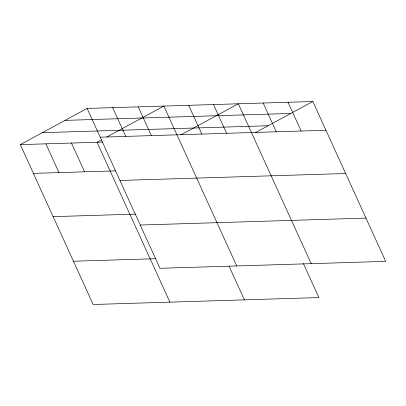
<?xml version="1.0" encoding="UTF-8"?>
<svg xmlns="http://www.w3.org/2000/svg" width="406" height="406" viewBox="0 0 406 406"><rect width="100%" height="100%" fill="white"/><g stroke="black" fill="none" stroke-linecap="round" stroke-linejoin="round"><path stroke-width="0.61" d="M303.394 263.53L318.903 297.568L93.157 304.5L20.3 144.627L87.097 108.432L312.843 101.5L385.7 261.373L159.954 268.3L87.097 108.432M101.464 139.882L97.054 142.273L169.911 302.14M106.971 136.898L163.851 106.073L236.708 265.945M180.919 134.909L238.347 103.789L311.204 263.656M255.415 132.625L312.843 101.5M65.051 120.374L290.803 113.447M42.341 132.681L268.092 125.753M100.201 137.182L325.947 130.255M20.3 144.627L102.642 142.1M33.404 173.377L115.746 170.855M119.917 180.452L345.663 173.524M53.12 216.647L135.462 214.119M140.232 225.031L365.984 218.103M73.44 261.231L155.777 258.703M288.011 102.266L301.115 131.016M263.179 103.028L276.283 131.777M213.515 104.55L226.619 133.305M188.683 105.311L201.787 134.066M229.157 266.397L244.407 299.856M138.263 106.859L151.367 135.614M112.68 107.646L125.784 136.396M71.471 143.059L84.57 171.809M45.883 143.841L58.987 172.596"/></g></svg>
